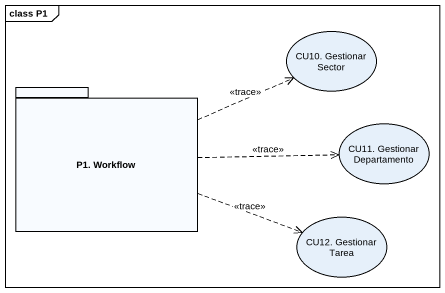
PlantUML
@startuml
mainframe class P1
usecase "CU10. Gestionar Sector" as CU10_Gestionar_Sector
package "P1. Workflow" as P1_Workflow {
}
usecase "CU11. Gestionar Departamento" as CU11_Gestionar_Departamento
usecase "CU12. Gestionar Tarea" as CU12_Gestionar_Tarea
P1_Workflow .right.> CU10_Gestionar_Sector : <<trace>>
P1_Workflow .right.> CU11_Gestionar_Departamento : <<trace>>
P1_Workflow .right.> CU12_Gestionar_Tarea : <<trace>>
@enduml
